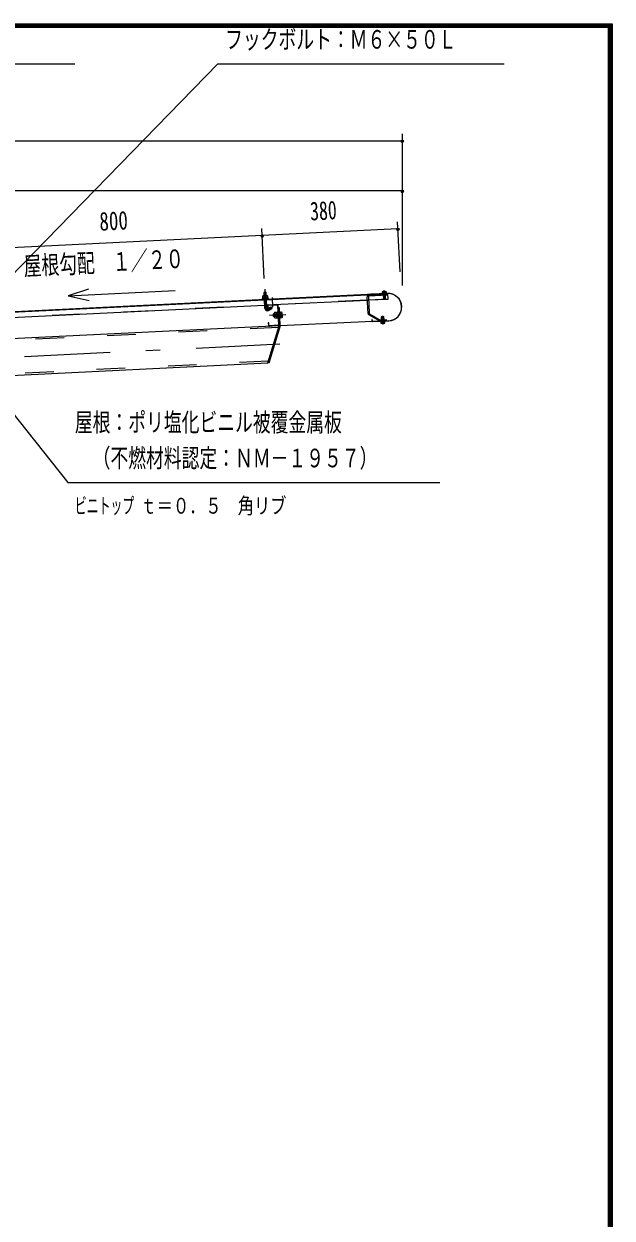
# Model space of a CAD drawing. Units: millimetres, scale not verified. Extents: x -34436 to 34436, y -16161 to 16159.
# Drawn here: x 27860 to 34436, y 2649 to 15999 of the extents above; entities that cross this region are included whole.
import ezdxf
from ezdxf.enums import TextEntityAlignment as Align

# ---------------------------------------------------------------- set-up
doc = ezdxf.new("R2010")
doc.units = ezdxf.units.MM
doc.header["$LTSCALE"] = 80
doc.linetypes.add('USER2', pattern=[10, 4, -6])
doc.linetypes.add('USER3', pattern=[24, 12, -5, 2, -5])
for name, color, linetype, lineweight in [('0-6_2-02BOLD', 7, 'Continuous', 18), ('0-7_2-12HIDDEN', 3, 'USER2', 18), ('0-8_2-22CENTER', 3, 'USER3', 18), ('0-9_2-42THIN', 4, 'Continuous', 18), ('0-A_2-52DIM', 3, 'Continuous', 18), ('0-C_F-F1PAPER', 5, 'Continuous', 18)]:
    doc.layers.add(name, color=color, linetype=linetype, lineweight=lineweight)
doc.styles.add('ＭＳ ゴシック', font='')
doc.styles.get('ＭＳ ゴシック').set_extended_font_data('MS Gothic')

msp = doc.modelspace()

# ---------------------------------------------------------------- linework, layer by layer
at = {"layer": '0-6_2-02BOLD'}
for p, q in [((23887.19, 12588.2), (31929.55, 12981.54)), ((30544.01, 12958.72), (30545.02, 12938.26)), ((30570.96, 12939.52), (30569.96, 12959.99)), ((31877.56, 12989.41), (31876.89, 13003.38)), ((31900.63, 12990.52), (31899.95, 13004.49)), ((27377.81, 12700.85), (30550.01, 12856)), ((30547.2, 12913.94), (30551.51, 12825.79)), ((30549.31, 12870.84), (30573.28, 12872.02)), ((30575.48, 12826.96), (30571.17, 12915.11)), ((30574, 12857.18), (31700.66, 12912.28)), ((30689.37, 12856.41), (30595.09, 12851.79)), ((30696.07, 12850.33), (30706.56, 12636.18)), ((30713.57, 12623.71), (30702.47, 12850.64)), ((31707.96, 12763.15), (31698.94, 12947.43)), ((31711.73, 12948.05), (31720.74, 12763.78)), ((30685.46, 12772.55), (30662.27, 12771.41)), ((30663.01, 12756.42), (30686.19, 12757.55)), ((30687.66, 12727.56), (30664.48, 12726.43)), ((30686.54, 12750.55), (30694.93, 12742.95)), ((30695.31, 12734.95), (30686.93, 12742.56)), ((30696.45, 12711.78), (30688.46, 12711.4)), ((30699.65, 12777.22), (30693.25, 12776.91)), ((30725.23, 12778.47), (30718.83, 12778.16)), ((30745.34, 12760.44), (30726.15, 12759.51)), ((30727.62, 12729.52), (30746.81, 12730.46)), ((31826.84, 12681.65), (31717.66, 12746.96)), ((31724.24, 12757.95), (31833.41, 12692.64)), ((31882.02, 12726.1), (31858.06, 12724.95)), ((30713.56, 12623.71), (27530.17, 12468.02)), ((30585.68, 12210.57), (30713.57, 12623.7)), ((30700.47, 12629.48), (30606.19, 12624.87)), ((31753.98, 12672.18), (30725.23, 12621.85)), ((31939.03, 12681.24), (31758.45, 12672.41)), ((31758.55, 12670.41), (31939.13, 12679.24)), ((31861.86, 12655.07), (31861.19, 12669.03)), ((31884.26, 12670.14), (31884.92, 12656.17)), ((24041.42, 11890.5), (30585.67, 12210.57))]:
    msp.add_line(p, q, dxfattribs=at)
for points in [[(31713.45, 12912.9), (31932.38, 12923.61), (31929.45, 12983.54), (23887.1, 12590.2)], [(30532.04, 12937.62), (30531.05, 12958.09), (30534.42, 12960.26), (30579.37, 12962.47), (30582.94, 12960.62), (30583.95, 12940.16)], [(30567.15, 12997.15), (30565.05, 12999.06), (30545.08, 12998.09), (30543.19, 12995.99)], [(30568.88, 12961.95), (30567.15, 12997.15), (30543.19, 12995.99), (30544.9, 12960.78)], [(31718.7, 12969.22), (31921.65, 12979.15), (31922.28, 12966.36), (31719.32, 12956.44)], [(31924.17, 12985.28), (31737.59, 12976.15), (31737.68, 12974.15)], [(31907.9, 13006.89), (31868.74, 13005.01), (31865.35, 13002.83), (31866.02, 12988.86)], [(31878.32, 12964.21), (31879.79, 12933.46), (31903.76, 12934.61)], [(31879.79, 12933.46), (31883.97, 12929.66), (31899.95, 12930.43), (31903.76, 12934.61), (31902.3, 12965.39)], [(31907.9, 13006.89), (31911.49, 13005.05), (31912.16, 12991.07)], [(30589.01, 12845.09), (30590.34, 12817.92), (30583.94, 12817.61), (30582.61, 12844.77)], [(30591.65, 12818.65), (30617.86, 12835.54), (30630.87, 12815.38), (30604.65, 12798.48)], [(30726.47, 12622.07), (30716.59, 12824.09), (30703.8, 12823.47)], [(30652.2, 12756.88), (30646.49, 12750.59), (30647.46, 12730.61), (30653.76, 12724.91)], [(30661.74, 12725.31), (30653.76, 12724.91), (30652.2, 12756.88), (30660.17, 12757.27)], [(30662.27, 12771.41), (30659.73, 12766.46), (30662.19, 12716.11), (30665.21, 12711.43), (30688.39, 12712.57)], [(30688.46, 12711.4), (30685.4, 12773.71), (30693.4, 12774.11)], [(30693.25, 12776.91), (30696.58, 12708.99), (30702.98, 12709.29)], [(30725.23, 12778.47), (30728.56, 12710.55), (30722.15, 12710.23)], [(30750.09, 12720.42), (30747.63, 12770.76), (30744.61, 12775.44), (30725.43, 12774.5)], [(30728.35, 12714.52), (30747.54, 12715.46), (30750.09, 12720.42)], [(31754.26, 12676.21), (31753.38, 12694.18), (31751.39, 12694.09), (31752.26, 12676.11)], [(31837.9, 12691.51), (31911.52, 12695.12), (31912.15, 12682.33), (31838.53, 12678.73)], [(31859.6, 12692.57), (31858.06, 12724.95), (31861.86, 12729.13), (31877.84, 12729.9), (31882.02, 12726.1), (31883.58, 12693.75)], [(30726.47, 12622.07), (30598.05, 12207.24), (30585.83, 12211.03)], [(30599.48, 12630.95), (30598.15, 12658.11), (30591.75, 12657.8), (30593.09, 12630.63)], [(31849.65, 12668.48), (31850.33, 12654.51), (31853.92, 12652.66), (31893.07, 12654.55), (31896.46, 12656.73), (31895.79, 12670.69)]]:
    msp.add_lwpolyline(points, dxfattribs=at)
for points in [[(31864.11, 12988.77), (31864.43, 12982.37), (31914.38, 12984.77), (31914.07, 12991.17)], [(30589.95, 12940.46), (30526.03, 12937.32), (30526.34, 12930.93), (30590.26, 12934.07)], [(31847.44, 12674.78), (31897.39, 12677.18), (31897.7, 12670.79), (31847.75, 12668.39)]]:
    msp.add_lwpolyline(points, close=True, dxfattribs=at)
for centre, radius, start, end in [((30537.99, 12948.93), 11.5, 58.41576, 118.41576), ((30558.99, 12918.42), 42.99, 75.21205, 110.38797), ((30576.91, 12950.83), 11.5, 67.18427, 127.18427), ((31719.72, 12948.45), 20.8, 92.8, 182.8), ((31719.72, 12948.45), 8, 92.8, 182.8), ((31871.47, 12995.86), 9.27, 54.21637, 92.7478), ((31889.95, 12971.95), 34.04, 72.91869, 112.57913), ((31906.07, 12997.52), 9.26, 92.7478, 131.29404), ((31931.65, 12832.26), 153.2, 272.80002, 92.8), ((31931.65, 12832.26), 151.2, 272.80002, 90.8307), ((30530.72, 12923.14), 8, 92.79939, 272.79939), ((30585.96, 12827.48), 34.5, 182.8, 302.8), ((30585.96, 12827.48), 10.5, 182.8, 302.8), ((30595.4, 12845.4), 12.8, 92.79878, 182.79857), ((30586.66, 12925.87), 8, 272.80022, 92.8002), ((30595.4, 12845.4), 6.4, 92.79878, 182.7908), ((30689.68, 12850.02), 12.8, 2.8027, 92.8027), ((30689.68, 12850.02), 6.4, 2.8027, 92.8027), ((30671.35, 12764.34), 11.51, 182.80095, 223.52777), ((30702.75, 12743.33), 41.84, 161.77554, 203.82635), ((30673.55, 12719.35), 11.51, 142.07413, 182.80095), ((30736.27, 12767.51), 11.51, 322.07414, 2.80095), ((30707.07, 12743.54), 41.84, 341.77556, 23.82635), ((30738.47, 12722.53), 11.51, 2.80095, 43.52777), ((31727.93, 12764.13), 20, 182.80032, 239.10913), ((31727.93, 12764.13), 7.2, 182.78564, 239.09737), ((31837.52, 12699.51), 8, 239.11549, 272.8), ((30605.87, 12631.26), 12.8, 182.79793, 272.80048), ((30605.87, 12631.26), 6.4, 182.7908, 272.80048), ((30700.16, 12635.87), 6.4, 272.81157, 2.8027), ((30700.16, 12635.87), 12.8, 272.81157, 2.8027), ((31758.25, 12676.4), 6, 182.8, 272.8), ((31758.25, 12676.4), 4, 182.8, 272.8), ((31837.52, 12699.51), 20.8, 239.11208, 272.8), ((31855.75, 12662.02), 9.26, 272.7478, 311.29404), ((31871.86, 12687.6), 34.04, 252.91869, 292.57913), ((31890.34, 12663.69), 9.27, 234.21637, 272.7478)]:
    msp.add_arc(centre, radius, start, end, dxfattribs=at)
at = {"layer": '0-7_2-12HIDDEN'}
for p, q in [((27377.72, 12702.85), (30549.92, 12858)), ((30573.9, 12859.18), (31700.57, 12914.28)), ((31713.35, 12914.9), (31932.28, 12925.6)), ((30708.27, 12606.63), (27530.99, 12451.23)), ((30590.96, 12227.65), (24040.59, 11907.28))]:
    msp.add_line(p, q, dxfattribs=at)
at = {"layer": '0-8_2-22CENTER'}
for p, q in [((30553.37, 13033.16), (30563.5, 12826.37)), ((31892.24, 12925.64), (31887.49, 13022.71)), ((30598.15, 12808.57), (30637.65, 12834.02)), ((30643.22, 12834.13), (30638.01, 12940.4)), ((30788.81, 12747.55), (30607.03, 12738.64)), ((31869.58, 12733.91), (31874.33, 12636.84)), ((24031.48, 12093.46), (30723.49, 12420.75))]:
    msp.add_line(p, q, dxfattribs=at)
msp.add_arc((30585.96, 12827.48), 22.5, 182.8, 302.8, dxfattribs=at)
at = {"layer": '0-9_2-42THIN'}
for p, q in [((30546.9, 12960.87), (30545.08, 12998.08)), ((30565.05, 12999.06), (30566.87, 12961.86)), ((31881.51, 12964.37), (31883.14, 12930.41)), ((31900.72, 12931.26), (31899.09, 12965.23)), ((30571.26, 12871.92), (30569.17, 12915.01)), ((30573.65, 12864.56), (30571.27, 12871.92)), ((30660.38, 12753.27), (30648.39, 12752.68)), ((30649.56, 12728.72), (30661.54, 12729.3)), ((31862.8, 12692.73), (31861.1, 12728.3)), ((31878.67, 12729.14), (31880.38, 12693.59))]:
    msp.add_line(p, q, dxfattribs=at)
msp.add_lwpolyline([(30549.19, 12914.03), (30551.3, 12870.94), (30549.67, 12863.38)], dxfattribs=at)
at = {"layer": '0-A_2-52DIM'}
for p, q in [((30030.11, 15550.9), (27364.43, 12819.24)), ((30030.11, 15550.9), (33230.1, 15550.9)), ((12290.1, 14690.95), (32090.11, 14690.95)), ((32106.11, 14690.95), (32074.11, 14690.95)), ((32090.11, 14770.95), (32090.11, 13073.28)), ((32090.11, 14130.95), (12290.1, 14130.95)), ((32106.11, 14130.95), (32074.11, 14130.95)), ((32065.7, 13227.26), (32038.34, 13786.61)), ((32042.25, 13706.71), (24131.7, 13319.82)), ((30540.07, 13632.46), (30508.07, 13632.46)), ((30547.51, 13153.02), (30520.16, 13712.35)), ((32058.25, 13706.7), (32026.25, 13706.7)), ((28354.39, 12958.49), (29552.95, 13017.11))]:
    msp.add_line(p, q, dxfattribs=at)
for points in [[(24202.76, 12334.98), (24990.1, 15550.9), (28430.11, 15550.9)], [(28582.9, 13031.86), (28354.39, 12958.49), (28588.96, 12907.77)], [(26888.26, 12713.58), (28350.1, 10870.9), (32510.1, 10870.9)]]:
    msp.add_lwpolyline(points, dxfattribs=at)
for centre in [(32090.11, 14690.95), (32090.11, 14130.95), (30524.07, 13632.46), (32042.25, 13706.7)]:
    msp.add_arc(centre, 16, 180, 0, dxfattribs=at)
at = {"layer": '0-C_F-F1PAPER'}
for points in [[(34436.13, -16160.99), (-11483.87, -16160.99), (-11483.87, 15999.01), (34436.13, 15999.01)], [(34432.13, -16156.99), (-11479.87, -16156.99), (-11479.87, 15995.01), (34432.13, 15995.01)], [(34428.13, -16152.99), (34428.13, 15991.01), (-11475.87, 15991.01), (-11475.87, -16152.99)], [(34424.13, -16148.99), (-11471.87, -16148.99), (-11471.87, 15987.01), (34424.13, 15987.01)], [(34420.13, -16144.99), (34420.13, 15983.01), (-11467.87, 15983.01), (-11467.87, -16144.99)], [(34416.13, -16140.99), (-11463.87, -16140.99), (-11463.87, 15979.01), (34416.13, 15979.01)], [(34412.13, -16136.99), (34412.13, 15975.01), (-11459.87, 15975.01), (-11459.87, -16136.99)], [(34408.13, -16132.99), (-11455.87, -16132.99), (-11455.87, 15971.01), (34408.13, 15971.01)], [(34404.13, -16128.99), (-11451.87, -16128.99), (-11451.87, 15967.01), (34404.13, 15967.01)], [(34400.13, -16124.99), (-11447.87, -16124.99), (-11447.87, 15963.01), (34400.13, 15963.01)], [(34396.13, -16120.99), (34396.13, 15959.01), (-11443.87, 15959.01), (-11443.87, -16120.99)]]:
    msp.add_lwpolyline(points, close=True, dxfattribs=at)

# ---------------------------------------------------------------- texts
at = {"layer": '0-A_2-52DIM', "color": 7, "style": 'ＭＳ ゴシック'}
for s, height, width, p in [('フックボルト：Ｍ６×５０Ｌ', 208.4, 0.7, (30110.1, 15659.32)), ('屋根：ポリ塩化ビニル被覆金属板', 208.4, 0.7, (28430.1, 11379.32)), ('\u3000（不燃材料認定：ＮＭ－１９５７）', 208.4, 0.7, (28430.1, 10979.32)), ('ビニトップ ', 177.1, 0.55, (28430.1, 10470.89)), ('ｔ＝０．５\u3000角リブ', 177.1, 0.75, (29164.94, 10470.89))]:
    msp.add_text(s, height=height, dxfattribs=dict(at, width=width)).set_placement(p, align=Align.BOTTOM_LEFT)
for s, width, p in [('380', 0.7, (31068.05, 13739.15)), ('800', 0.75, (28712.06, 13623.93)), ('屋根勾配\u3000１／２０', 0.7, (27865.74, 13123.77))]:
    msp.add_text(s, height=208.4, rotation=2.8, dxfattribs=dict(at, width=width)).set_placement(p, align=Align.BOTTOM_LEFT)

doc.saveas('drawing.dxf')
